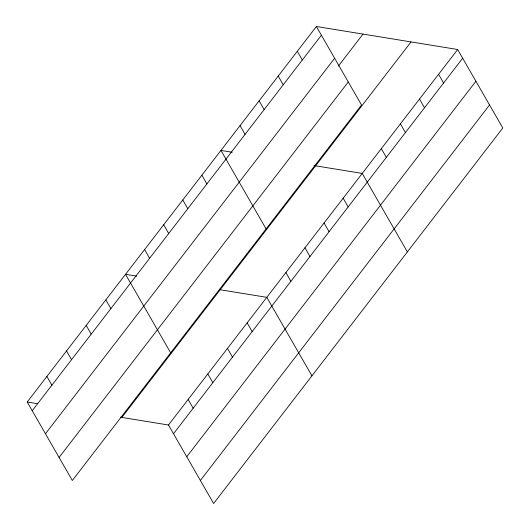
<?xml version="1.0" encoding="UTF-8"?>
<svg xmlns="http://www.w3.org/2000/svg" width="530" height="530" viewBox="0 0 530 530"><rect width="100%" height="100%" fill="white"/><g stroke="black" fill="none" stroke-linecap="round" stroke-linejoin="round"><path stroke-width="0.79" d="M316.383 26.5L361.52 104.986L72.338 480.491L27.202 402.005L316.383 26.5L457.662 49.509L502.798 127.995L213.617 503.5L168.48 425.014L120.257 417.163M32.224 410.73L321.405 35.225M45.461 433.752L334.642 58.247M338.398 66.051L363.01 34.092M59.095 457.469L348.276 81.965M121.86 417.421L411.042 41.916M168.48 425.014L457.662 49.509M173.495 433.739L462.677 58.227M186.739 456.761L475.92 81.249M200.373 480.478L489.554 104.973M232.213 152.249L220.957 150.421L266.087 228.9M314.012 165.572L362.235 173.423L407.365 251.909M136.78 276.17L125.524 274.335L170.66 352.821M220.182 289.751L266.802 297.343L311.938 375.83M27.202 402.005L37.657 403.708M438.575 74.293L443.597 83.011M419.495 99.077L424.51 107.795M400.408 123.861L405.423 132.579M381.322 148.638L386.337 157.364M297.303 51.284L302.319 60.009M278.217 76.068L283.232 84.787M343.149 198.207L348.164 206.932M259.13 100.852L264.145 109.571M324.062 222.991L329.077 231.716M240.044 125.636L245.059 134.355M304.975 247.775L309.99 256.5M285.889 272.559L290.904 281.284M201.87 175.198L206.885 183.923M182.784 199.982L187.799 208.707M247.139 322.876L252.154 331.601M163.697 224.766L168.712 233.492M227.476 348.409L232.491 357.134M144.611 249.55L149.626 258.276M207.813 373.948L212.828 382.667M188.15 399.481L193.165 408.206M105.861 299.867L110.876 308.592M86.198 325.407L91.213 334.125M66.535 350.94L71.55 359.658M46.872 376.472L51.887 385.197"/></g></svg>
